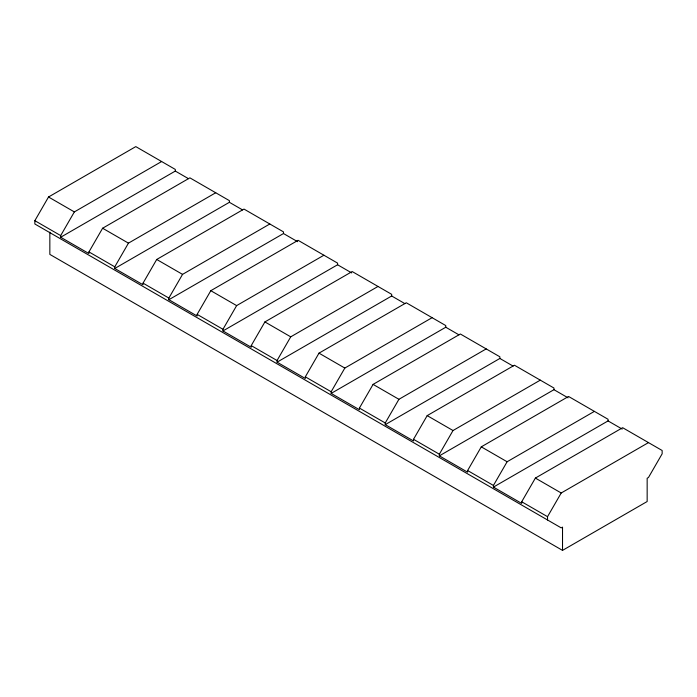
<?xml version="1.0" encoding="UTF-8"?>
<svg xmlns="http://www.w3.org/2000/svg" width="697" height="697" viewBox="0 0 697 697"><rect width="100%" height="100%" fill="white"/><g stroke="black" fill="none" stroke-linecap="round" stroke-linejoin="round"><path stroke-width="1.05" d="M594.384 411.378L507.111 461.762L493.432 485.443L493.432 487.098L521.696 503.417L521.696 501.762L535.374 478.081L622.648 427.697L662.15 450.497L662.15 453.808L648.48 477.489L647.156 478.255L647.156 501.526L562.523 550.386L562.523 527.115L561.207 527.873L34.85 223.99L34.85 220.679L48.52 196.998L135.793 146.614L175.304 169.423L175.304 171.07L60.683 237.25L60.683 235.595L74.352 211.914L161.626 161.53M60.683 237.25L88.946 253.569L88.946 251.913L102.616 228.233L189.889 177.848L229.391 200.649L229.391 202.304L114.778 268.476L114.778 266.829L128.448 243.148L215.721 192.755M114.778 268.476L143.042 284.794L143.042 283.148L156.712 259.467L243.985 209.074L283.487 231.883L283.487 233.539L168.866 299.71L168.866 298.055L182.544 274.374L269.817 223.99M168.866 299.71L197.129 316.029L197.129 314.373L210.808 290.693L298.081 240.308L337.583 263.118L337.583 264.764L222.962 330.944L222.962 329.289L236.64 305.608L323.913 255.224M222.962 330.944L251.225 347.263L251.225 345.607L264.904 321.927L352.177 271.534L391.679 294.343L391.679 295.998L277.058 362.17L277.058 360.523L290.727 336.843L378.009 286.45M277.058 362.17L305.321 378.488L305.321 376.833L318.991 353.152L406.273 302.768L445.775 325.577L445.775 327.233L331.153 393.404L331.153 391.749L344.823 368.068L432.096 317.684M331.153 393.404L359.417 409.723L359.417 408.067L373.087 384.387L460.36 334.002L499.871 356.803L499.871 358.458L385.249 424.639L385.249 422.983L398.919 399.303L486.192 348.909M385.249 424.639L413.513 440.957L413.513 439.302L427.183 415.621L514.456 365.228L553.958 388.037L553.958 389.693L439.345 455.864L439.345 454.209L453.015 430.528L540.288 380.144M439.345 455.864L467.609 472.183L467.609 470.527L481.278 446.847L568.552 396.462L608.054 419.272L608.054 420.918L493.432 487.098M547.528 519.979L547.528 516.677L561.207 492.997L648.48 442.604M175.304 171.07L188.486 178.685M229.391 202.304L242.582 209.919M283.487 233.539L297.619 241.693M337.583 264.764L351.715 272.928M391.679 295.998L404.87 303.613M445.775 327.233L458.966 334.848M499.871 358.458L513.053 366.073M553.958 389.693L568.09 397.848M608.054 420.918L622.186 429.082M48.52 196.998L74.352 211.914M102.616 228.233L128.448 243.148M156.712 259.467L182.544 274.374M210.808 290.693L236.64 305.608M264.904 321.927L290.727 336.843M318.991 353.152L344.823 368.068M373.087 384.387L398.919 399.303M427.183 415.621L453.015 430.528M481.278 446.847L507.111 461.762M535.374 478.081L561.207 492.997M34.85 220.679L60.683 235.595M88.946 251.913L114.778 266.829M143.042 283.148L168.866 298.055M197.129 314.373L222.962 329.289M251.225 345.607L277.058 360.523M305.321 376.833L331.153 391.749M359.417 408.067L385.249 422.983M413.513 439.302L439.345 454.209M467.609 470.527L493.432 485.443M521.696 501.762L547.528 516.677M562.523 550.386L49.844 254.396L49.844 232.179"/></g></svg>
